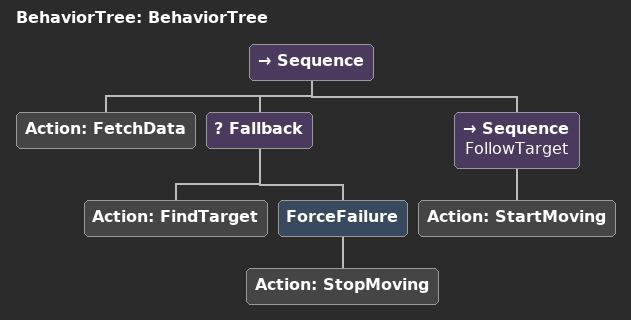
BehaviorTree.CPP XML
<?xml version="1.0"?>
<root main_tree_to_execute="BehaviorTree">
    <BehaviorTree ID="BehaviorTree">
        <Sequence>
            <Action ID="FetchData"/>
            <Fallback>
                <Action ID="FindTarget"/>
                <ForceFailure>
                    <Action ID="StopMoving"/>
                </ForceFailure>
            </Fallback>
            <Sequence name="FollowTarget">
                <Action ID="StartMoving"/>
            </Sequence>
        </Sequence>
    </BehaviorTree>
</root>
